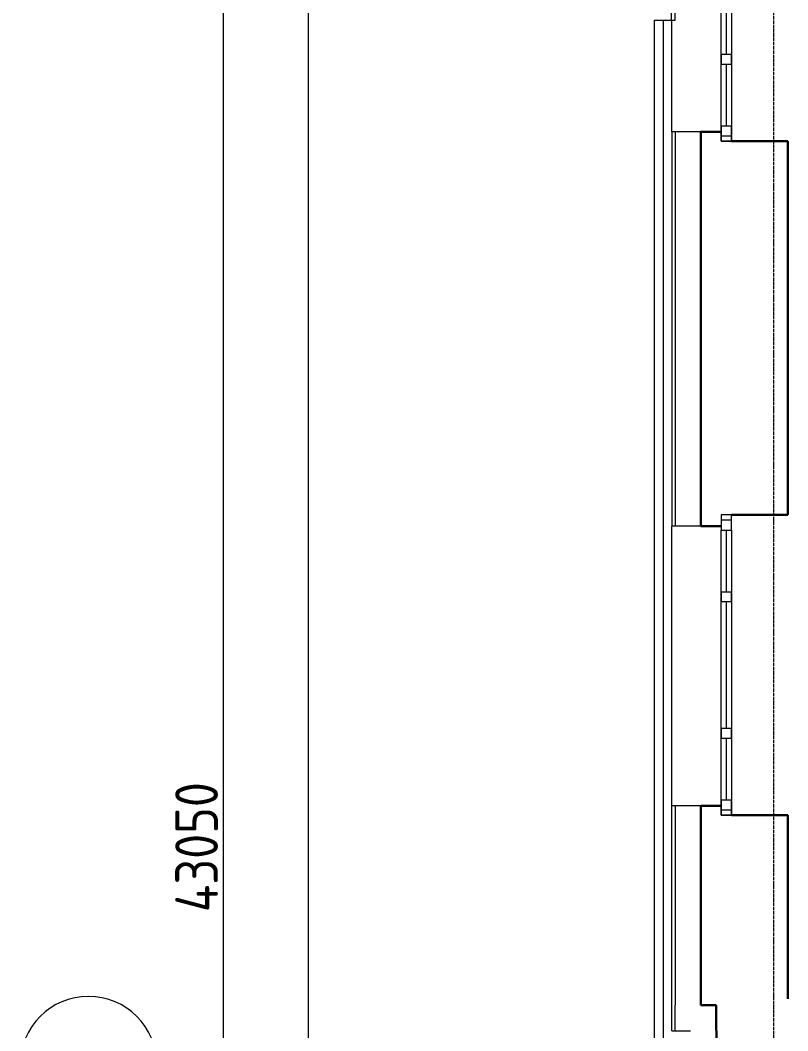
# Model space of a CAD drawing. Header units: millimetres. Extents: x -42533 to 645315, y 3457 to 82611.
# Drawn here: x 139425 to 143922, y 51939 to 57862 of the extents above; entities that cross this region are included whole.
import ezdxf

# ---------------------------------------------------------------- set-up
doc = ezdxf.new("R2010")
doc.units = ezdxf.units.MM
doc.linetypes.add('ADSK_Линия сетки', pattern=[25, 20, -2.5, 0, -2.5])
for name, color, linetype, lineweight in [('_ Окна', 7, 'Continuous', 9), ('Окна', 7, 'Continuous', 9), ('Оси', 253, 'Continuous', 9), ('Размеры', 7, 'Continuous', 9), ('Стены наружные', 7, 'Continuous', 18), ('Стены несущие', 7, 'Continuous', 30), ('Стены отделка', 7, 'Continuous', 30), ('Стены штриховка', 7, 'Continuous', 9), ('ШТРИХОВКА', 252, 'Continuous', 15)]:
    doc.layers.add(name, color=color, linetype=linetype, lineweight=lineweight)
doc.styles.add('GOST Common_1', font='GOST_Common.ttf', dxfattribs={"width": 0.9, "height": 250})
doc.dimstyles.new('ADSK_Основной_2_5_мм', dxfattribs={"dimscale": 304.8, "dimtxt": 251.428749, "dimasz": 0.463911, "dimexe": 0.492126, "dimexo": 0.492126, "dimgap": 0.098425, "dimtad": 1, "dimrnd": 0.01, "dimdsep": 46, "dimtxsty": 'GOST Common_1', "dimblk1": 'OBLIQUE', "dimblk2": 'OBLIQUE', "dimsah": 1, "dimcen": 0.09, "dimdle": 0.492126, "dimazin": 2, "dimtfac": 1, "dimtdec": 4, "dimtix": 1, "dimtmove": 0, "dimatfit": 3, "dimfxl": 1, "dimtvp": 1, "dimtolj": 1, "dimtzin": 0, "dimlwd": 20, "dimlwe": 20, "dimarcsym": 2})

# ---------------------------------------------------------------- blocks, each defined once
blk = doc.blocks.new('_Oblique')
at = {"color": 0, "linetype": 'ByBlock', "lineweight": -2}
blk.add_line((-0.5, -0.5), (0.5, 0.5), dxfattribs=at)
blk = doc.blocks.new('*D464')
at = {"layer": 'Defpoints', "color": 0, "transparency": 16777216}
for p in [(-8940, 43383.7), (-9040, 333.7), (-8940, 333.7)]:
    blk.add_point(p, dxfattribs=at)
at = {"layer": 'Размеры', "color": 0, "transparency": 16777216}
for p, q in [((-9040, 43533.7), (-9040, 183.7)), ((-9090, 43383.7), (-9190, 43383.7)), ((-9090, 333.7), (-9190, 333.7))]:
    blk.add_line(p, q, dxfattribs=at)
at = {"layer": 'Размеры', "color": 0, "transparency": 16777216, "xscale": 141.4, "yscale": 141.4, "zscale": 141.4}
for p, rotation in [((-9040, 43383.7), 90), ((-9040, 333.7), 270)]:
    blk.add_blockref('_Oblique', p, dxfattribs=dict(at, rotation=rotation))
at = {"layer": 'Размеры', "color": 0, "transparency": 16777216, "insert": (-9195, 21858.7), "char_height": 250, "width": 971.623, "attachment_point": 5, "rotation": 90, "style": 'GOST Common_1'}
blk.add_mtext('\\A1;43050', dxfattribs=at)
blk = doc.blocks.new('*D466')
at = {"layer": 'Defpoints', "color": 0, "transparency": 16777216}
for p in [(-8440.6, 36883.7), (-8540.6, 20583.7), (-8440.6, 20583.7)]:
    blk.add_point(p, dxfattribs=at)
at = {"layer": 'Размеры', "color": 0, "transparency": 16777216}
for p, q in [((-8540.6, 37033.7), (-8540.6, 20433.7)), ((-8590.6, 36883.7), (-8690.6, 36883.7)), ((-8590.6, 20583.7), (-8690.6, 20583.7))]:
    blk.add_line(p, q, dxfattribs=at)
at = {"layer": 'Размеры', "color": 0, "transparency": 16777216, "xscale": 141.4, "yscale": 141.4, "zscale": 141.4}
for p, rotation in [((-8540.6, 36883.7), 90), ((-8540.6, 20583.7), 270)]:
    blk.add_blockref('_Oblique', p, dxfattribs=dict(at, rotation=rotation))
at = {"layer": 'Размеры', "color": 0, "transparency": 16777216, "insert": (-8695.6, 28733.7), "char_height": 250, "width": 889.802, "attachment_point": 5, "rotation": 90, "style": 'GOST Common_1'}
blk.add_mtext('\\A1;16300', dxfattribs=at)
blk = doc.blocks.new('План 2 этажа')
at = {"lineweight": 9}
h = blk.add_hatch(dxfattribs=at)
h.set_pattern_fill('ANSI34', color=8, scale=20)
h.set_pattern_definition([(45, (686.36, 338.7), (-269.4077, 269.4077), []), (45, (776.16, 338.7), (-269.4077, 269.4077), []), (45, (865.96, 338.7), (-269.4077, 269.4077), []), (45, (955.77, 338.7), (-269.4077, 269.4077), [])])
h.paths.add_polyline_path([(44851.357, 8633.7), (44751.357, 8633.7), (44751.357, 5758.7), (44851.357, 5758.7), (44851.357, 5765.757)])
h.paths.add_polyline_path([(44851.357, 8965.757), (44141.357, 8965.757), (44141.357, 8865.757), (44751.357, 8865.757), (44751.357, 8633.7), (44851.357, 8633.7)])
h.paths.add_polyline_path([(43071.357, 8965.757), (42607.411, 8965.757), (42608.511, 8865.757), (43071.357, 8865.757)])
h.paths.add_polyline_path([(44839.469, 4703.7), (44851.357, 4703.7), (44851.357, 5758.7), (44751.357, 5758.7), (44751.357, 4703.7), (44826.357, 4703.7)])
h.paths.add_polyline_path([(38937.342, -5867.992), (39332.842, -5867.992), (39332.842, -5096.401), (38937.342, -5096.401)], flags=9)
h.paths.add_polyline_path([(487.342, -5523.806), (882.842, -5523.806), (882.842, -4752.215), (487.342, -4752.215)], flags=9)
h.paths.add_polyline_path([(3487.342, -5523.806), (3882.842, -5523.806), (3882.842, -4752.215), (3487.342, -4752.215)], flags=9)
h.paths.add_polyline_path([(7622.042, -5523.806), (8049.042, -5523.806), (8049.042, -4752.215), (7622.042, -4752.215)], flags=9)
h.paths.add_polyline_path([(10637.342, -5523.806), (11032.842, -5523.806), (11032.842, -4752.215), (10637.342, -4752.215)], flags=9)
h.paths.add_polyline_path([(18537.342, -5523.806), (18932.842, -5523.806), (18932.842, -4752.215), (18537.342, -4752.215)], flags=9)
h.paths.add_polyline_path([(31035.791, -5523.806), (31431.291, -5523.806), (31431.291, -4752.215), (31035.791, -4752.215)], flags=9)
h.paths.add_polyline_path([(42337.342, -5523.806), (42732.842, -5523.806), (42732.842, -4752.215), (42337.342, -4752.215)], flags=9)
h.paths.add_polyline_path([(49290.092, -5523.806), (49780.092, -5523.806), (49780.092, -4752.215), (49290.092, -4752.215)], flags=9)
h.paths.add_polyline_path([(-5981.158, -5523.806), (-5648.658, -5523.806), (-5648.658, -4752.215), (-5981.158, -4752.215)], flags=9)
h.paths.add_polyline_path([(55758.592, -5523.806), (56311.592, -5523.806), (56311.592, -4752.215), (55758.592, -4752.215)], flags=9)
h.paths.add_polyline_path([(-10042.694, -119.379), (-9584.194, -119.379), (-9584.194, 652.212), (-10042.694, 652.212)], flags=9)
h.paths.add_polyline_path([(-10026.944, 8180.621), (-9599.944, 8180.621), (-9599.944, 8952.212), (-10026.944, 8952.212)], flags=9)
h.paths.add_polyline_path([(-10011.644, 12830.621), (-9616.144, 12830.621), (-9616.144, 13602.212), (-10011.644, 13602.212)], flags=9)
h.paths.add_polyline_path([(-10042.694, 20130.621), (-9584.194, 20130.621), (-9584.194, 20902.212), (-10042.694, 20902.212)], flags=9)
h.paths.add_polyline_path([(-10011.644, 36430.621), (-9616.144, 36430.621), (-9616.144, 37202.212), (-10011.644, 37202.212)], flags=9)
h.paths.add_polyline_path([(-10058.894, 42930.621), (-9568.894, 42930.621), (-9568.894, 43702.212), (-10058.894, 43702.212)], flags=9)
h.paths.add_polyline_path([(-10026.944, 1680.621), (-9599.944, 1680.621), (-9599.944, 2452.212), (-10026.944, 2452.212)], flags=9)
h.paths.add_polyline_path([(46258.592, -5523.806), (46811.592, -5523.806), (46811.592, -4752.215), (46258.592, -4752.215)], flags=9)
at = {"layer": '_ Окна', "color": 8}
for p, q in [((-6091.43, 26505.694), (-6091.43, 27245.694)), ((-6091.43, 26085.694), (-6091.43, 26445.694)), ((-6061.43, 26025.694), (-6121.43, 26025.694)), ((-6061.43, 23775.698), (-6121.43, 23775.698)), ((-6091.43, 23355.698), (-6091.43, 23715.698)), ((-6091.43, 22555.698), (-6091.43, 23295.698)), ((-6091.43, 22135.698), (-6091.43, 22495.698)), ((-6061.43, 22075.698), (-6121.43, 22075.698))]:
    blk.add_line(p, q, dxfattribs=at)
at = {"layer": '_ Окна', "color": 8, "lineweight": 18}
for p, q in [((-6121.43, 26505.694), (-6061.43, 26505.694)), ((-6121.43, 26445.694), (-6121.43, 26505.694)), ((-6061.43, 26505.694), (-6061.43, 26445.694)), ((-6061.43, 26445.694), (-6121.43, 26445.694)), ((-6121.43, 26085.694), (-6061.43, 26085.694)), ((-6121.43, 25995.694), (-6121.43, 26085.694)), ((-6061.43, 26085.694), (-6061.43, 25995.694)), ((-6061.43, 25995.694), (-6121.43, 25995.694)), ((-6061.43, 23805.698), (-6121.43, 23805.698)), ((-6121.43, 23805.698), (-6121.43, 23715.698)), ((-6061.43, 23715.698), (-6061.43, 23805.698)), ((-6121.43, 23715.698), (-6061.43, 23715.698)), ((-6121.43, 23355.698), (-6061.43, 23355.698)), ((-6121.43, 23295.698), (-6121.43, 23355.698)), ((-6061.43, 23355.698), (-6061.43, 23295.698)), ((-6061.43, 23295.698), (-6121.43, 23295.698)), ((-6121.43, 22555.698), (-6061.43, 22555.698)), ((-6121.43, 22495.698), (-6121.43, 22555.698)), ((-6061.43, 22555.698), (-6061.43, 22495.698)), ((-6061.43, 22495.698), (-6121.43, 22495.698)), ((-6121.43, 22135.698), (-6061.43, 22135.698)), ((-6121.43, 22045.698), (-6121.43, 22135.698)), ((-6061.43, 22135.698), (-6061.43, 22045.698)), ((-6061.43, 22045.698), (-6121.43, 22045.698))]:
    blk.add_line(p, q, dxfattribs=at)
at = {"layer": 'Окна', "color": 8}
for p, q in [((-6121.43, 26505.694), (-6121.43, 27245.694)), ((-6061.43, 27245.694), (-6061.43, 26505.694)), ((-6121.43, 26505.694), (-6121.43, 26445.694)), ((-6061.43, 26445.694), (-6061.43, 26505.694)), ((-6121.43, 26085.694), (-6121.43, 26445.694)), ((-6061.43, 26445.694), (-6061.43, 26085.694)), ((-6121.43, 26085.694), (-6121.43, 25995.694)), ((-6061.43, 25995.694), (-6061.43, 26085.694)), ((-6121.43, 25995.694), (-6061.43, 25995.694)), ((-6121.43, 23805.698), (-6121.43, 23715.698)), ((-6061.43, 23805.698), (-6121.43, 23805.698)), ((-6061.43, 23715.698), (-6061.43, 23805.698)), ((-6121.43, 23355.698), (-6121.43, 23715.698)), ((-6061.43, 23715.698), (-6061.43, 23355.698)), ((-6121.43, 23355.698), (-6121.43, 23295.698)), ((-6061.43, 23295.698), (-6061.43, 23355.698)), ((-6121.43, 22555.698), (-6121.43, 23295.698)), ((-6061.43, 23295.698), (-6061.43, 22555.698)), ((-6121.43, 22555.698), (-6121.43, 22495.698)), ((-6061.43, 22495.698), (-6061.43, 22555.698)), ((-6121.43, 22135.698), (-6121.43, 22495.698)), ((-6061.43, 22495.698), (-6061.43, 22135.698)), ((-6121.43, 22135.698), (-6121.43, 22045.698)), ((-6061.43, 22045.698), (-6061.43, 22135.698)), ((-6121.43, 22045.698), (-6061.43, 22045.698))]:
    blk.add_line(p, q, dxfattribs=at)
at = {"layer": 'Оси', "color": 8, "linetype": 'ADSK_Линия сетки'}
blk.add_line((-5814.077, -4690.674), (-5814.077, 44448.764), dxfattribs=at)
at = {"layer": 'Оси', "color": 8, "lineweight": 20}
for start, end in [(90, 270), (270, 90)]:
    blk.add_arc((-9828.371, 20583.7), 400, start, end, dxfattribs=at)
at = {"layer": 'Стены наружные', "color": 8}
for p, q in [((-6412.43, 26705.588), (-6412.43, 27795.408)), ((-6391.43, 26705.588), (-6391.43, 27690.694)), ((-6511.43, 20732.028), (-6511.43, 26705.588)), ((-6511.43, 26705.588), (-6391.43, 26705.588)), ((-6461.43, 26705.588), (-6461.43, 20732.028)), ((-6411.43, 26050.694), (-6411.43, 26705.588)), ((-6411.43, 22100.698), (-6411.43, 23740.698))]:
    blk.add_line(p, q, dxfattribs=at)
at = {"layer": 'Стены несущие', "color": 8}
for p, q in [((-6241.43, 26050.694), (-6241.43, 23740.698)), ((-6121.43, 26050.694), (-6241.43, 26050.694)), ((-5731.43, 25995.694), (-6061.43, 25995.694)), ((-5731.43, 23805.698), (-5731.43, 25995.694)), ((-6061.43, 23805.698), (-5731.43, 23805.698)), ((-6241.43, 23740.698), (-6121.43, 23740.698)), ((-6241.43, 20932.233), (-6241.43, 22100.698)), ((-6121.43, 22100.698), (-6241.43, 22100.698)), ((-5731.43, 22045.698), (-6061.43, 22045.698)), ((-5731.43, 20969.58), (-5731.43, 22045.698)), ((-6241.43, 20932.233), (-6151.44, 20932.233)), ((-6145.563, 19787.106), (-6151.44, 20932.233))]:
    blk.add_line(p, q, dxfattribs=at)
at = {"layer": 'Стены отделка', "color": 8, "lineweight": 9}
for p, q in [((-6411.43, 26050.694), (-6411.43, 23740.698)), ((-6241.43, 26050.694), (-6411.43, 26050.694)), ((-6391.43, 26050.694), (-6391.43, 26046.694)), ((-6241.43, 23740.698), (-6411.43, 23740.698)), ((-6391.43, 23746.698), (-6391.43, 23740.698)), ((-6411.43, 20782.233), (-6411.43, 22100.698)), ((-6241.43, 22100.698), (-6411.43, 22100.698)), ((-6391.43, 22096.698), (-6391.43, 22100.698)), ((-6391.43, 20782.233), (-6391.43, 20932.233)), ((-6151.44, 20782.233), (-6151.44, 20932.233)), ((-6411.43, 20782.233), (-6300.672, 20782.233)), ((-6300.672, 20782.233), (-6300.671, 20782.028)), ((-6150.67, 20782.233), (-6151.44, 20782.233))]:
    blk.add_line(p, q, dxfattribs=at)
at = {"layer": 'Стены штриховка', "color": 8}
for p, q in [((-6391.43, 26046.694), (-6391.43, 23746.698)), ((-6391.43, 22096.698), (-6391.43, 22096.698)), ((-6391.43, 22096.698), (-6391.43, 20932.233))]:
    blk.add_line(p, q, dxfattribs=at)
at = {"layer": 'Размеры', "color": 8}
for base, p1, p2, override, picture, middle in [((-9039.994, 333.7), (-8940.009, 43383.7), (-8940.009, 333.7), {"dimpost": '<>', "dimfxl": 43050, "dimlwd": 65535, "dimlwe": 65535}, '*D464', (-9194.994, 21858.7)), ((-8540.616, 20583.7), (-8440.631, 36883.7), (-8440.631, 20583.7), {"dimpost": '<>', "dimfxl": 16300, "dimlwd": 65535, "dimlwe": 65535}, '*D466', (-8695.616, 28733.7))]:
    dim = blk.add_linear_dim(base=base, p1=p1, p2=p2, angle=90, dimstyle='ADSK_Основной_2_5_мм', override=override, dxfattribs=at)
    dim.commit()
    dim.dimension.update_dxf_attribs({"geometry": picture, "text_midpoint": middle})

msp = doc.modelspace()

# ---------------------------------------------------------------- block references
at = {"layer": 'ШТРИХОВКА'}
msp.add_blockref('План 2 этажа', (149653.4, 31156.8), dxfattribs=at)

doc.saveas('drawing.dxf')
